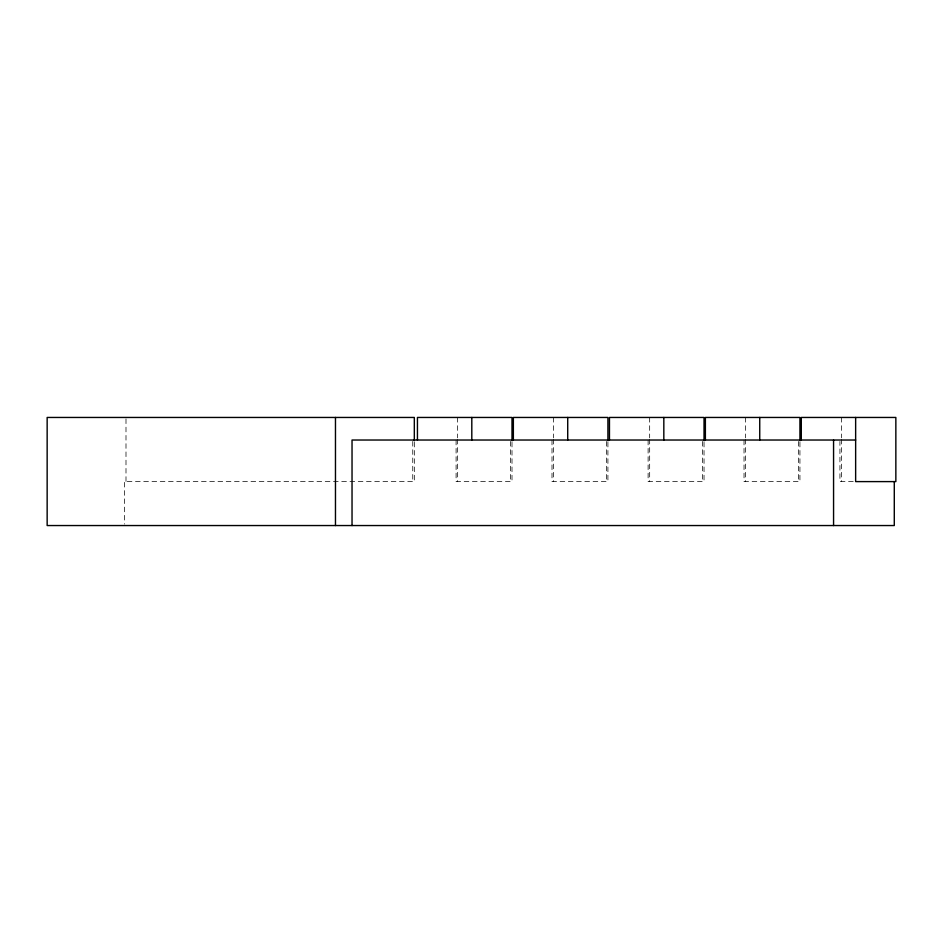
<?xml version="1.0" encoding="UTF-8"?>
<svg xmlns="http://www.w3.org/2000/svg" width="943" height="943" viewBox="0 0 943 943"><rect width="100%" height="100%" fill="white"/><g stroke="black" fill="none" stroke-linecap="round" stroke-linejoin="round"><path stroke-width="0.71" stroke-dasharray="4.71 3.54" d="M853.25 481.602L839.93 481.602L839.93 441.454M841.486 417.454L841.486 437.858M841.486 439.32L841.486 481.602M799.935 442.232L799.935 481.602L744.027 481.602L744.027 440.027M798.379 441.454L798.379 481.602M745.583 417.454L745.583 437.858M745.583 439.32L745.583 481.602M704.032 442.232L704.032 481.602L648.112 481.602L648.112 440.027M702.464 441.454L702.464 481.602M649.668 417.454L649.668 437.858M649.668 439.32L649.668 481.602M607.917 442.232L607.917 481.602L552.009 481.602L552.009 440.027M606.361 441.454L606.361 481.602M553.565 417.454L553.565 437.858M553.565 439.32L553.565 481.602M512.002 442.232L512.002 481.602L456.094 481.602L456.094 440.027M510.446 441.454L510.446 481.602M457.65 417.454L457.65 437.858M457.65 439.32L457.65 481.602M414.319 442.232L414.319 481.602L124.441 481.602L124.441 524.084M412.763 441.454L412.763 481.602M125.997 418.916L125.997 481.602"/><path stroke-width="1.41" d="M855.643 440.027L352.034 440.027L352.034 525.546M894.282 481.602L894.282 525.546L47.15 525.546L47.15 417.454L414.319 417.454L414.319 440.782M855.643 417.454L855.643 481.602L895.85 481.602L895.85 417.454L801.291 417.454L801.291 440.027M833.565 440.027L833.565 525.546M799.935 440.782L799.935 417.454L705.376 417.454L705.376 440.027M759.74 417.454L759.74 440.027M704.032 440.782L704.032 417.454L609.461 417.454L609.461 440.027M663.825 417.454L663.825 440.027M607.917 440.782L607.917 417.454L513.357 417.454L513.357 440.027M567.721 417.454L567.721 440.027M512.002 440.782L512.002 417.454L417.443 417.454L417.443 440.027M471.806 417.454L471.806 440.027M335.472 417.454L335.472 525.546"/></g></svg>
